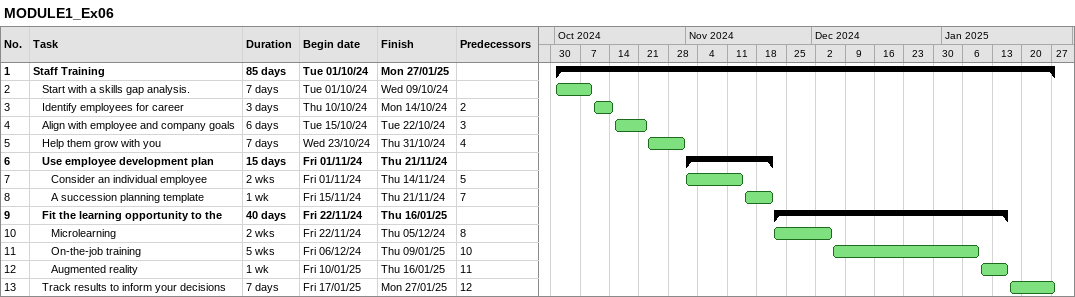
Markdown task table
MODULE1_Ex06

| ID | Level | Task | Duration | Start | Finish | Predecessors |
|---|---|---|---|---|---|---|
| 1 | 1 | **Staff Training** | 85d | 2024-10-01 | 2025-01-27 |  |
| 2 | 2 | Start with a skills gap analysis. | 7d | 2024-10-01 | 2024-10-09 |  |
| 3 | 2 | Identify employees for career | 3d | 2024-10-10 | 2024-10-14 | 2 |
| 4 | 2 | Align with employee and company goals | 6d | 2024-10-15 | 2024-10-22 | 3 |
| 5 | 2 | Help them grow with you | 7d | 2024-10-23 | 2024-10-31 | 4 |
| 6 | 2 | **Use employee development plan** | 15d | 2024-11-01 | 2024-11-21 |  |
| 7 | 3 | Consider an individual employee | 2w | 2024-11-01 | 2024-11-14 | 5 |
| 8 | 3 | A succession planning template | 1w | 2024-11-15 | 2024-11-21 | 7 |
| 9 | 2 | **Fit the learning opportunity to the** | 40d | 2024-11-22 | 2025-01-16 |  |
| 10 | 3 | Microlearning | 2w | 2024-11-22 | 2024-12-05 | 8 |
| 11 | 3 | On-the-job training | 5w | 2024-12-06 | 2025-01-09 | 10 |
| 12 | 3 | Augmented reality | 1w | 2025-01-10 | 2025-01-16 | 11 |
| 13 | 2 | Track results to inform your decisions | 7d | 2025-01-17 | 2025-01-27 | 12 |
